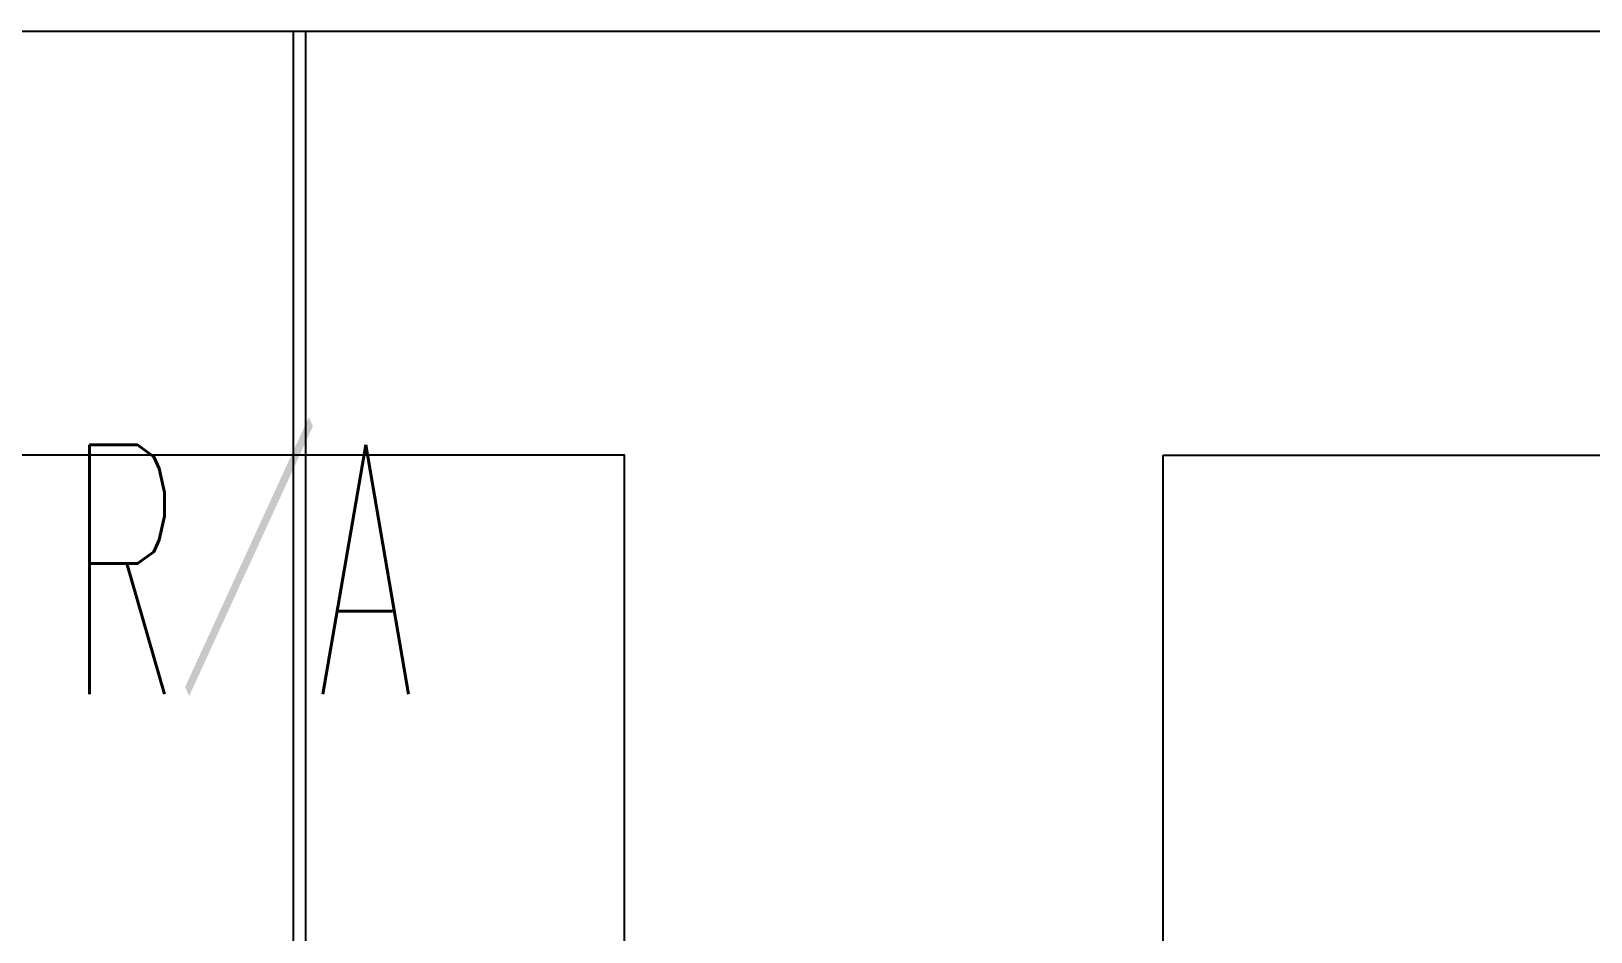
# Model space of a CAD drawing. Header units: millimetres. Extents: x -192235 to 515711, y 45168 to 947868.
# Drawn here: x 149900 to 156153, y 467588 to 471200 of the extents above; entities that cross this region are included whole.
import ezdxf
from ezdxf.enums import TextEntityAlignment as Align

# ---------------------------------------------------------------- set-up
doc = ezdxf.new("R2010")
doc.units = ezdxf.units.MM
doc.header["$LTSCALE"] = 1000
for name, color, linetype in [('0-tool', 1, 'Continuous'), ('TPH12-SEC-@20-1$0$PT', 252, 'Continuous'), ('TPH12-SEC-@20-1$0$TEXT2', 252, 'Continuous'), ('YFM1P-短$0$M-FOUN', 252, 'Continuous')]:
    doc.layers.add(name, color=color, linetype=linetype)
doc.styles.add('TPH12-SEC-@20-1$0$TEXT', font='romans.shx', dxfattribs={"width": 0.85, "bigfont": 'BIGFONT.shx'})

# ---------------------------------------------------------------- blocks, each defined once
blk = doc.blocks.new('TPH12-SEC-@20-1')
at = {"layer": 'TPH12-SEC-@20-1$0$PT'}
for p, q in [((150950, 471200), (150950, 466500)), ((151000, 471200), (151000, 466500))]:
    blk.add_line(p, q, dxfattribs=at)
at = {"layer": 'TPH12-SEC-@20-1$0$TEXT2', "style": 'TPH12-SEC-@20-1$0$TEXT', "width": 0.5}
blk.add_text('R／A', height=1000, dxfattribs=at).set_placement((150741.2, 469040.9), align=Align.MIDDLE_CENTER)
blk = doc.blocks.new('YFM1P-短')
at = {"layer": 'YFM1P-短$0$M-FOUN', "color": 1}
blk.add_line((190000, 471200), (100000, 471200), dxfattribs=at)

msp = doc.modelspace()

# ---------------------------------------------------------------- block references
msp.add_blockref('TPH12-SEC-@20-1', (0, 0))

# ---------------------------------------------------------------- next in the draw order: linework, layer by layer
at = {"layer": '0-tool'}
for points in [[(149160, 466700), (152279, 466700), (152279, 469500), (149160, 469500)], [(154439, 469500), (157555, 469500), (157555, 466700), (154439, 466700)]]:
    msp.add_lwpolyline(points, close=True, dxfattribs=at)

# ---------------------------------------------------------------- next in the draw order: block references
at = {"xscale": -1}
msp.add_blockref('YFM1P-短', (290000, 0), dxfattribs=at)

doc.saveas('drawing.dxf')
